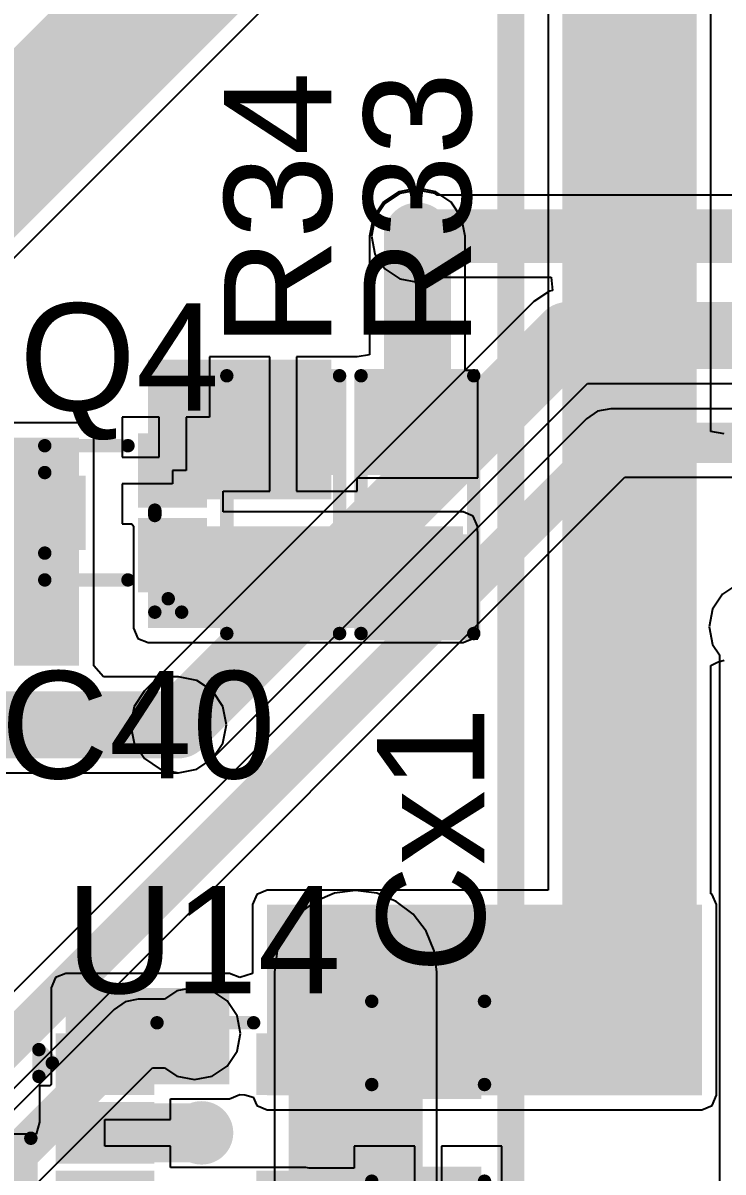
# Model space of a CAD drawing. Header units: millimetres. Extents: x -0.27 to 4.7, y -0.39 to 2.83.
# Drawn here: x 1.3601 to 1.6209, y 0.6304 to 1.0584 of the extents above; entities that cross this region are included whole.
import ezdxf

# ---------------------------------------------------------------- set-up
doc = ezdxf.new("R2010")
doc.units = ezdxf.units.MM
doc.header["$MEASUREMENT"] = 0
for name, color, linetype in [('BottomLayer', 5, 'Continuous'), ('BottomSolder', 6, 'Continuous'), ('Mechanical1', 6, 'Continuous'), ('TopLayer', 1, 'Continuous'), ('TopOverlay', 2, 'Continuous'), ('TopPaste', 8, 'Continuous'), ('TopSolder', 216, 'Continuous'), ('ViaHoleLayer', 16, 'Continuous')]:
    doc.layers.add(name, color=color, linetype=linetype)
doc.styles.add('Arial', font='', dxfattribs={"height": 0.2})
doc.styles.get('Arial').set_extended_font_data('Arial')

# ---------------------------------------------------------------- blocks, each defined once
blk = doc.blocks.new('ZIO_101954_8')
at = {"layer": 'TopOverlay', "const_width": 0.005}
blk.add_lwpolyline([(-0.719, -1.74), (-0.719, 0.057)], dxfattribs=at)
blk = doc.blocks.new('SC_70_5_16')
at = {"layer": 'TopLayer'}
for points in [[(-0.05177, 0.03307), (-0.02303, 0.03307), (-0.02303, 0.01811), (-0.05177, 0.01811)], [(0.02303, 0.03307), (0.05177, 0.03307), (0.05177, 0.01811), (0.02303, 0.01811)], [(-0.05177, 0.00748), (-0.02303, 0.00748), (-0.02303, -0.00748), (-0.05177, -0.00748)], [(-0.05177, -0.01811), (-0.02303, -0.01811), (-0.02303, -0.03307), (-0.05177, -0.03307)], [(0.02303, -0.01811), (0.05177, -0.01811), (0.05177, -0.03307), (0.02303, -0.03307)]]:
    blk.add_hatch(color=1, dxfattribs=at).paths.add_polyline_path(points)
at = {"layer": 'TopPaste'}
for points in [[(-0.05177, 0.03307), (-0.02303, 0.03307), (-0.02303, 0.01811), (-0.05177, 0.01811)], [(0.02303, 0.03307), (0.05177, 0.03307), (0.05177, 0.01811), (0.02303, 0.01811)], [(-0.05177, 0.00748), (-0.02303, 0.00748), (-0.02303, -0.00748), (-0.05177, -0.00748)], [(-0.05177, -0.01811), (-0.02303, -0.01811), (-0.02303, -0.03307), (-0.05177, -0.03307)], [(0.02303, -0.01811), (0.05177, -0.01811), (0.05177, -0.03307), (0.02303, -0.03307)]]:
    blk.add_hatch(color=8, dxfattribs=at).paths.add_polyline_path(points)
at = {"layer": 'TopSolder'}
for points in [[(-0.05577, 0.03707), (-0.01903, 0.03707), (-0.01903, 0.01411), (-0.05577, 0.01411)], [(0.01903, 0.03707), (0.05577, 0.03707), (0.05577, 0.01411), (0.01903, 0.01411)], [(-0.05577, 0.01148), (-0.01903, 0.01148), (-0.01903, -0.01148), (-0.05577, -0.01148)], [(-0.05577, -0.01411), (-0.01903, -0.01411), (-0.01903, -0.03707), (-0.05577, -0.03707)], [(0.01903, -0.01411), (0.05577, -0.01411), (0.05577, -0.03707), (0.01903, -0.03707)]]:
    blk.add_hatch(color=216, dxfattribs=at).paths.add_polyline_path(points)
at = {"layer": 'TopOverlay', "const_width": 0.005}
for points in [[(-0.018, 0.041), (0.018, 0.041)], [(-0.062, 0.021), (-0.062, 0.031)], [(-0.062, 0.031), (-0.057, 0.026)], [(-0.062, 0.021), (-0.057, 0.026)], [(-0.018, -0.041), (0.018, -0.041)]]:
    blk.add_lwpolyline(points, dxfattribs=at)
at = {"layer": 'TopOverlay', "const_width": 0.0025}
for points in [[(-0.01925, 0.041, 1), (-0.01675, 0.041, 1)], [(0.01675, 0.041, 1), (0.01925, 0.041, 1)], [(-0.06325, 0.031, 1), (-0.06075, 0.031, 1)], [(-0.06325, 0.031, 1), (-0.06075, 0.031, 1)], [(-0.05825, 0.026, 1), (-0.05575, 0.026, 1)], [(-0.05825, 0.026, 1), (-0.05575, 0.026, 1)], [(-0.06325, 0.021, 1), (-0.06075, 0.021, 1)], [(-0.06325, 0.021, 1), (-0.06075, 0.021, 1)], [(-0.01925, -0.041, 1), (-0.01675, -0.041, 1)], [(0.01675, -0.041, 1), (0.01925, -0.041, 1)]]:
    blk.add_lwpolyline(points, format="xyb", close=True, dxfattribs=at)
blk = doc.blocks.new('R___0603_18')
at = {"layer": 'TopLayer'}
for points in [[(-0.015, 0.0175), (-0.015, -0.0175), (-0.045, -0.0175), (-0.045, 0.0175)], [(0.045, 0.0175), (0.045, -0.0175), (0.015, -0.0175), (0.015, 0.0175)]]:
    blk.add_hatch(color=1, dxfattribs=at).paths.add_polyline_path(points)
at = {"layer": 'TopPaste'}
for points in [[(-0.015, 0.0175), (-0.015, -0.0175), (-0.045, -0.0175), (-0.045, 0.0175)], [(0.045, 0.0175), (0.045, -0.0175), (0.015, -0.0175), (0.015, 0.0175)]]:
    blk.add_hatch(color=8, dxfattribs=at).paths.add_polyline_path(points)
at = {"layer": 'TopSolder'}
for points in [[(-0.011, 0.0215), (-0.011, -0.0215), (-0.049, -0.0215), (-0.049, 0.0215)], [(0.049, 0.0215), (0.049, -0.0215), (0.011, -0.0215), (0.011, 0.0215)]]:
    blk.add_hatch(color=216, dxfattribs=at).paths.add_polyline_path(points)
at = {"layer": 'TopOverlay', "const_width": 0.005}
for points in [[(-0.048, 0.021), (-0.048, -0.021)], [(0.048, 0.021), (-0.048, 0.021)], [(0.048, 0.021), (0.048, -0.021)], [(0.048, -0.021), (-0.048, -0.021)]]:
    blk.add_lwpolyline(points, dxfattribs=at)
at = {"layer": 'TopOverlay', "const_width": 0.0025}
for points in [[(-0.04925, 0.021, 1), (-0.04675, 0.021, 1)], [(-0.04925, 0.021, 1), (-0.04675, 0.021, 1)], [(0.04675, 0.021, 1), (0.04925, 0.021, 1)], [(0.04675, 0.021, 1), (0.04925, 0.021, 1)], [(-0.04925, -0.021, 1), (-0.04675, -0.021, 1)], [(-0.04925, -0.021, 1), (-0.04675, -0.021, 1)], [(0.04675, -0.021, 1), (0.04925, -0.021, 1)], [(0.04675, -0.021, 1), (0.04925, -0.021, 1)]]:
    blk.add_lwpolyline(points, format="xyb", close=True, dxfattribs=at)
blk = doc.blocks.new('C___0603_24')
at = {"layer": 'TopLayer'}
for points in [[(-0.015, 0.0175), (-0.015, -0.0175), (-0.045, -0.0175), (-0.045, 0.0175)], [(0.045, 0.0175), (0.045, -0.0175), (0.015, -0.0175), (0.015, 0.0175)]]:
    blk.add_hatch(color=1, dxfattribs=at).paths.add_polyline_path(points)
at = {"layer": 'TopPaste'}
for points in [[(-0.015, 0.0175), (-0.015, -0.0175), (-0.045, -0.0175), (-0.045, 0.0175)], [(0.045, 0.0175), (0.045, -0.0175), (0.015, -0.0175), (0.015, 0.0175)]]:
    blk.add_hatch(color=8, dxfattribs=at).paths.add_polyline_path(points)
at = {"layer": 'TopSolder'}
for points in [[(-0.01264, 0.01986), (-0.01264, -0.01986), (-0.04736, -0.01986), (-0.04736, 0.01986)], [(0.04736, 0.01986), (0.04736, -0.01986), (0.01264, -0.01986), (0.01264, 0.01986)]]:
    blk.add_hatch(color=216, dxfattribs=at).paths.add_polyline_path(points)
at = {"layer": 'TopOverlay', "const_width": 0.005}
for points in [[(-0.018, 0.021), (-0.049, 0.021)], [(-0.049, -0.021), (-0.049, 0.021)], [(0.049, 0.021), (0.018, 0.021)], [(0.049, -0.021), (0.049, 0.021)], [(-0.018, -0.021), (-0.049, -0.021)], [(0.049, -0.021), (0.018, -0.021)]]:
    blk.add_lwpolyline(points, dxfattribs=at)
at = {"layer": 'TopOverlay', "const_width": 0.0025}
for points in [[(-0.05025, 0.021, 1), (-0.04775, 0.021, 1)], [(-0.05025, 0.021, 1), (-0.04775, 0.021, 1)], [(-0.01925, 0.021, 1), (-0.01675, 0.021, 1)], [(0.01675, 0.021, 1), (0.01925, 0.021, 1)], [(0.04775, 0.021, 1), (0.05025, 0.021, 1)], [(0.04775, 0.021, 1), (0.05025, 0.021, 1)], [(-0.05025, -0.021, 1), (-0.04775, -0.021, 1)], [(-0.05025, -0.021, 1), (-0.04775, -0.021, 1)], [(-0.01925, -0.021, 1), (-0.01675, -0.021, 1)], [(0.01675, -0.021, 1), (0.01925, -0.021, 1)], [(0.04775, -0.021, 1), (0.05025, -0.021, 1)], [(0.04775, -0.021, 1), (0.05025, -0.021, 1)]]:
    blk.add_lwpolyline(points, format="xyb", close=True, dxfattribs=at)
blk = doc.blocks.new('R___0603_73')
at = {"layer": 'TopLayer'}
for points in [[(-0.015, 0.0175), (-0.015, -0.0175), (-0.045, -0.0175), (-0.045, 0.0175)], [(0.045, 0.0175), (0.045, -0.0175), (0.015, -0.0175), (0.015, 0.0175)]]:
    blk.add_hatch(color=1, dxfattribs=at).paths.add_polyline_path(points)
at = {"layer": 'TopPaste'}
for points in [[(-0.015, 0.0175), (-0.015, -0.0175), (-0.045, -0.0175), (-0.045, 0.0175)], [(0.045, 0.0175), (0.045, -0.0175), (0.015, -0.0175), (0.015, 0.0175)]]:
    blk.add_hatch(color=8, dxfattribs=at).paths.add_polyline_path(points)
at = {"layer": 'TopSolder'}
for points in [[(-0.011, 0.0215), (-0.011, -0.0215), (-0.049, -0.0215), (-0.049, 0.0215)], [(0.049, 0.0215), (0.049, -0.0215), (0.011, -0.0215), (0.011, 0.0215)]]:
    blk.add_hatch(color=216, dxfattribs=at).paths.add_polyline_path(points)
at = {"layer": 'TopOverlay', "const_width": 0.005}
for points in [[(-0.048, 0.021), (0.048, 0.021)], [(-0.048, 0.021), (-0.048, -0.021)], [(0.048, 0.021), (0.048, -0.021)], [(-0.048, -0.021), (0.048, -0.021)]]:
    blk.add_lwpolyline(points, dxfattribs=at)
at = {"layer": 'TopOverlay', "const_width": 0.0025}
for points in [[(-0.04925, 0.021, 1), (-0.04675, 0.021, 1)], [(-0.04925, 0.021, 1), (-0.04675, 0.021, 1)], [(0.04675, 0.021, 1), (0.04925, 0.021, 1)], [(0.04675, 0.021, 1), (0.04925, 0.021, 1)], [(-0.04925, -0.021, 1), (-0.04675, -0.021, 1)], [(-0.04925, -0.021, 1), (-0.04675, -0.021, 1)], [(0.04675, -0.021, 1), (0.04925, -0.021, 1)], [(0.04675, -0.021, 1), (0.04925, -0.021, 1)]]:
    blk.add_lwpolyline(points, format="xyb", close=True, dxfattribs=at)
blk = doc.blocks.new('R___0603_74')
at = {"layer": 'TopLayer'}
for points in [[(-0.015, 0.0175), (-0.015, -0.0175), (-0.045, -0.0175), (-0.045, 0.0175)], [(0.045, 0.0175), (0.045, -0.0175), (0.015, -0.0175), (0.015, 0.0175)]]:
    blk.add_hatch(color=1, dxfattribs=at).paths.add_polyline_path(points)
at = {"layer": 'TopPaste'}
for points in [[(-0.015, 0.0175), (-0.015, -0.0175), (-0.045, -0.0175), (-0.045, 0.0175)], [(0.045, 0.0175), (0.045, -0.0175), (0.015, -0.0175), (0.015, 0.0175)]]:
    blk.add_hatch(color=8, dxfattribs=at).paths.add_polyline_path(points)
at = {"layer": 'TopSolder'}
for points in [[(-0.011, 0.0215), (-0.011, -0.0215), (-0.049, -0.0215), (-0.049, 0.0215)], [(0.049, 0.0215), (0.049, -0.0215), (0.011, -0.0215), (0.011, 0.0215)]]:
    blk.add_hatch(color=216, dxfattribs=at).paths.add_polyline_path(points)
at = {"layer": 'TopOverlay', "const_width": 0.005}
for points in [[(-0.048, 0.021), (0.048, 0.021)], [(-0.048, 0.021), (-0.048, -0.021)], [(0.048, 0.021), (0.048, -0.021)], [(-0.048, -0.021), (0.048, -0.021)]]:
    blk.add_lwpolyline(points, dxfattribs=at)
at = {"layer": 'TopOverlay', "const_width": 0.0025}
for points in [[(-0.04925, 0.021, 1), (-0.04675, 0.021, 1)], [(-0.04925, 0.021, 1), (-0.04675, 0.021, 1)], [(0.04675, 0.021, 1), (0.04925, 0.021, 1)], [(0.04675, 0.021, 1), (0.04925, 0.021, 1)], [(-0.04925, -0.021, 1), (-0.04675, -0.021, 1)], [(-0.04925, -0.021, 1), (-0.04675, -0.021, 1)], [(0.04675, -0.021, 1), (0.04925, -0.021, 1)], [(0.04675, -0.021, 1), (0.04925, -0.021, 1)]]:
    blk.add_lwpolyline(points, format="xyb", close=True, dxfattribs=at)
blk = doc.blocks.new('SOT_723_102')
at = {"layer": 'TopLayer'}
for points in [[(-0.00984, 0.0315), (0.00984, 0.0315), (0.00984, 0.01378), (-0.00984, 0.01378)], [(-0.02559, -0.01378), (-0.00591, -0.01378), (-0.00591, -0.0315), (-0.02559, -0.0315)], [(0.00591, -0.01378), (0.02559, -0.01378), (0.02559, -0.0315), (0.00591, -0.0315)]]:
    blk.add_hatch(color=1, dxfattribs=at).paths.add_polyline_path(points)
at = {"layer": 'TopPaste'}
for points in [[(-0.00984, 0.0315), (0.00984, 0.0315), (0.00984, 0.01378), (-0.00984, 0.01378)], [(-0.02559, -0.01378), (-0.00591, -0.01378), (-0.00591, -0.0315), (-0.02559, -0.0315)], [(0.00591, -0.01378), (0.02559, -0.01378), (0.02559, -0.0315), (0.00591, -0.0315)]]:
    blk.add_hatch(color=8, dxfattribs=at).paths.add_polyline_path(points)
at = {"layer": 'TopSolder'}
for points in [[(-0.01384, 0.0355), (0.01384, 0.0355), (0.01384, 0.00978), (-0.01384, 0.00978)], [(-0.02959, -0.00978), (-0.00191, -0.00978), (-0.00191, -0.0355), (-0.02959, -0.0355)], [(0.00191, -0.00978), (0.02959, -0.00978), (0.02959, -0.0355), (0.00191, -0.0355)]]:
    blk.add_hatch(color=216, dxfattribs=at).paths.add_polyline_path(points)
at = {"layer": 'TopOverlay', "const_width": 0.005}
for points in [[(-0.025, 0.025), (-0.015, 0.025)], [(-0.025, 0.025), (-0.025, -0.006)], [(-0.025, 0.025), (-0.015, 0.025)], [(-0.025, 0.025), (-0.025, -0.006)], [(0.015, 0.025), (0.025, 0.025)], [(0.025, 0.025), (0.025, -0.006)], [(-0.037, -0.016), (-0.032, -0.021)], [(-0.037, -0.016), (-0.037, -0.026)], [(-0.001, -0.016), (0.001, -0.016)], [(-0.032, -0.021), (-0.037, -0.026)]]:
    blk.add_lwpolyline(points, dxfattribs=at)
at = {"layer": 'TopOverlay', "const_width": 0.0025}
for points in [[(-0.02625, 0.025, 1), (-0.02375, 0.025, 1)], [(-0.02625, 0.025, 1), (-0.02375, 0.025, 1)], [(-0.02625, 0.025, 1), (-0.02375, 0.025, 1)], [(-0.02625, 0.025, 1), (-0.02375, 0.025, 1)], [(-0.01625, 0.025, 1), (-0.01375, 0.025, 1)], [(-0.01625, 0.025, 1), (-0.01375, 0.025, 1)], [(0.01375, 0.025, 1), (0.01625, 0.025, 1)], [(0.02375, 0.025, 1), (0.02625, 0.025, 1)], [(0.02375, 0.025, 1), (0.02625, 0.025, 1)], [(-0.02625, -0.006, 1), (-0.02375, -0.006, 1)], [(-0.02625, -0.006, 1), (-0.02375, -0.006, 1)], [(0.02375, -0.006, 1), (0.02625, -0.006, 1)], [(-0.03825, -0.016, 1), (-0.03575, -0.016, 1)], [(-0.03825, -0.016, 1), (-0.03575, -0.016, 1)], [(-0.00225, -0.016, 1), (0.00025, -0.016, 1)], [(-0.00025, -0.016, 1), (0.00225, -0.016, 1)], [(-0.03325, -0.021, 1), (-0.03075, -0.021, 1)], [(-0.03325, -0.021, 1), (-0.03075, -0.021, 1)], [(-0.03825, -0.026, 1), (-0.03575, -0.026, 1)], [(-0.03825, -0.026, 1), (-0.03575, -0.026, 1)]]:
    blk.add_lwpolyline(points, format="xyb", close=True, dxfattribs=at)

msp = doc.modelspace()

# ---------------------------------------------------------------- hatches: boundary and pattern name
at = {"layer": 'BottomLayer'}
h = msp.add_hatch(color=5, dxfattribs=at)
edge = h.paths.add_edge_path()
edge.add_arc((1.507, 0.979), 0.01181, 0, 360)
h = msp.add_hatch(color=5, dxfattribs=at)
edge = h.paths.add_edge_path()
edge.add_arc((1.42, 0.919), 0.01181, 0, 360)
h = msp.add_hatch(color=5, dxfattribs=at)
edge = h.paths.add_edge_path()
edge.add_arc((1.418, 0.797), 0.01181, 0, 360)
h = msp.add_hatch(color=5, dxfattribs=at)
edge = h.paths.add_edge_path()
edge.add_arc((1.484, 0.705), 0.01181, 0, 360)
h = msp.add_hatch(color=5, dxfattribs=at)
edge = h.paths.add_edge_path()
edge.add_arc((1.424, 0.682), 0.01181, 0, 360)
h = msp.add_hatch(color=5, dxfattribs=at)
edge = h.paths.add_edge_path()
edge.add_arc((1.4266, 0.645), 0.01181, 0, 360)
at = {"layer": 'BottomSolder'}
h = msp.add_hatch(color=6, dxfattribs=at)
edge = h.paths.add_edge_path()
edge.add_arc((1.507, 0.979), 0.00591, 0, 360)
h = msp.add_hatch(color=6, dxfattribs=at)
edge = h.paths.add_edge_path()
edge.add_arc((1.42, 0.919), 0.00591, 0, 360)
h = msp.add_hatch(color=6, dxfattribs=at)
edge = h.paths.add_edge_path()
edge.add_arc((1.418, 0.797), 0.00591, 0, 360)
h = msp.add_hatch(color=6, dxfattribs=at)
edge = h.paths.add_edge_path()
edge.add_arc((1.484, 0.705), 0.00591, 0, 360)
h = msp.add_hatch(color=6, dxfattribs=at)
edge = h.paths.add_edge_path()
edge.add_arc((1.424, 0.682), 0.00591, 0, 360)
h = msp.add_hatch(color=6, dxfattribs=at)
edge = h.paths.add_edge_path()
edge.add_arc((1.4266, 0.645), 0.00591, 0, 360)
at = {"layer": 'TopLayer'}
h = msp.add_hatch(color=1, dxfattribs=at)
edge = h.paths.add_edge_path()
edge.add_arc((1.507, 0.979), 0.01181, 0, 360)
for points in [[(1.40669, 0.88098), (1.475, 0.88098), (1.475, 0.933), (1.40669, 0.933)], [(1.312, 0.819), (1.381, 0.819), (1.381, 0.904), (1.312, 0.904)], [(1.40669, 0.833), (1.524, 0.833), (1.524, 0.87092), (1.40669, 0.87092)], [(1.613, 0.73), (1.451, 0.73), (1.451, 0.659), (1.613, 0.659)], [(1.376, 0.66307), (1.437, 0.66307), (1.437, 0.699), (1.376, 0.699)]]:
    msp.add_hatch(color=1, dxfattribs=at).paths.add_polyline_path(points)
h = msp.add_hatch(color=1, dxfattribs=at)
edge = h.paths.add_edge_path()
edge.add_arc((1.42, 0.919), 0.01181, 0, 360)
h = msp.add_hatch(color=1, dxfattribs=at)
edge = h.paths.add_edge_path()
edge.add_arc((1.418, 0.797), 0.01181, 0, 360)
h = msp.add_hatch(color=1, dxfattribs=at)
edge = h.paths.add_edge_path()
edge.add_arc((1.484, 0.705), 0.01181, 0, 360)
h = msp.add_hatch(color=1, dxfattribs=at)
edge = h.paths.add_edge_path()
edge.add_arc((1.424, 0.682), 0.01181, 0, 360)
h = msp.add_hatch(color=1, dxfattribs=at)
edge = h.paths.add_edge_path()
edge.add_arc((1.4266, 0.645), 0.01181, 0, 360)
at = {"layer": 'TopSolder'}
h = msp.add_hatch(color=216, dxfattribs=at)
edge = h.paths.add_edge_path()
edge.add_arc((1.507, 0.979), 0.00591, 0, 360)
h = msp.add_hatch(color=216, dxfattribs=at)
edge = h.paths.add_edge_path()
edge.add_arc((1.42, 0.919), 0.00591, 0, 360)
h = msp.add_hatch(color=216, dxfattribs=at)
edge = h.paths.add_edge_path()
edge.add_arc((1.418, 0.797), 0.00591, 0, 360)
h = msp.add_hatch(color=216, dxfattribs=at)
edge = h.paths.add_edge_path()
edge.add_arc((1.484, 0.705), 0.00591, 0, 360)
h = msp.add_hatch(color=216, dxfattribs=at)
edge = h.paths.add_edge_path()
edge.add_arc((1.424, 0.682), 0.00591, 0, 360)
h = msp.add_hatch(color=216, dxfattribs=at)
edge = h.paths.add_edge_path()
edge.add_arc((1.4266, 0.645), 0.00591, 0, 360)
at = {"layer": 'ViaHoleLayer'}
h = msp.add_hatch(color=16, dxfattribs=at)
edge = h.paths.add_edge_path()
edge.add_arc((1.507, 0.979), 0.00591, 0, 360)
h = msp.add_hatch(color=16, dxfattribs=at)
edge = h.paths.add_edge_path()
edge.add_arc((1.42, 0.919), 0.00591, 0, 360)
h = msp.add_hatch(color=16, dxfattribs=at)
edge = h.paths.add_edge_path()
edge.add_arc((1.418, 0.797), 0.00591, 0, 360)
h = msp.add_hatch(color=16, dxfattribs=at)
edge = h.paths.add_edge_path()
edge.add_arc((1.484, 0.705), 0.00591, 0, 360)
h = msp.add_hatch(color=16, dxfattribs=at)
edge = h.paths.add_edge_path()
edge.add_arc((1.424, 0.682), 0.00591, 0, 360)
h = msp.add_hatch(color=16, dxfattribs=at)
edge = h.paths.add_edge_path()
edge.add_arc((1.4266, 0.645), 0.00591, 0, 360)

# ---------------------------------------------------------------- linework, layer by layer
at = {"layer": 'BottomLayer'}
for p, q in [((1.33326, 0.94747), (1.6074, 1.2216)), ((1.50044, 0.99484), (1.49488, 0.99112)), ((1.507, 0.99614), (1.50044, 0.99484)), ((1.51356, 0.99484), (1.507, 0.99614)), ((1.51437, 0.99429), (1.51356, 0.99484)), ((1.69058, 0.99429), (1.51437, 0.99429)), ((1.49488, 0.99112), (1.49116, 0.98556)), ((1.49116, 0.98556), (1.48986, 0.979)), ((1.48986, 0.979), (1.49116, 0.97244)), ((1.49116, 0.97244), (1.49488, 0.96688)), ((1.49488, 0.96688), (1.50044, 0.96316)), ((1.50044, 0.96316), (1.507, 0.96186)), ((1.507, 0.96186), (1.51356, 0.96316)), ((1.51356, 0.96316), (1.51437, 0.96371)), ((1.51437, 0.96371), (1.55679, 0.96371)), ((1.55679, 0.96371), (1.55729, 0.95871)), ((1.55038, 0.95462), (1.40538, 0.80962)), ((1.55617, 0.95848), (1.55038, 0.95462)), ((1.55038, 0.95462), (1.55038, 0.95462)), ((1.55729, 0.95871), (1.55617, 0.95848)), ((1.43062, 0.78438), (1.57039, 0.92416)), ((1.57039, 0.92416), (1.70306, 0.92416)), ((1.57412, 0.91377), (1.56999, 0.91101)), ((1.579, 0.91474), (1.57412, 0.91377)), ((1.70072, 0.91474), (1.579, 0.91474)), ((1.56999, 0.91101), (1.3379, 0.67892)), ((1.20682, 0.5118), (1.58428, 0.88926)), ((1.58428, 0.88926), (1.706, 0.88926)), ((1.62626, 0.84934), (1.6207, 0.84563)), ((1.6207, 0.84563), (1.61699, 0.84007)), ((1.61699, 0.84007), (1.61568, 0.83351)), ((1.61568, 0.83351), (1.61699, 0.82695)), ((1.61699, 0.82695), (1.61957, 0.82309)), ((1.61957, 0.82309), (1.61957, 0.41931)), ((1.40538, 0.80962), (1.40152, 0.80383)), ((1.40152, 0.80383), (1.40016, 0.797)), ((1.40016, 0.797), (1.40152, 0.79017)), ((1.40152, 0.79017), (1.40538, 0.78438)), ((1.40538, 0.78438), (1.41117, 0.78052)), ((1.42483, 0.78052), (1.43062, 0.78438)), ((1.41117, 0.78052), (1.418, 0.77916)), ((1.418, 0.77916), (1.42483, 0.78052)), ((1.47617, 0.73423), (1.46887, 0.7312)), ((1.484, 0.73526), (1.47617, 0.73423)), ((1.49183, 0.73423), (1.484, 0.73526)), ((1.49913, 0.7312), (1.49183, 0.73423)), ((1.46887, 0.7312), (1.4626, 0.7264)), ((1.5054, 0.7264), (1.49913, 0.7312)), ((1.4626, 0.7264), (1.45779, 0.72013)), ((1.51021, 0.72013), (1.5054, 0.7264)), ((1.45779, 0.72013), (1.45477, 0.71283)), ((1.51323, 0.71283), (1.51021, 0.72013)), ((1.45477, 0.71283), (1.45374, 0.705)), ((1.51426, 0.705), (1.51323, 0.71283)), ((1.45374, 0.705), (1.45374, 0.479)), ((1.51426, 0.479), (1.51426, 0.705)), ((1.41744, 0.69784), (1.41282, 0.69474)), ((1.424, 0.69914), (1.41744, 0.69784)), ((1.43056, 0.69784), (1.424, 0.69914)), ((1.43612, 0.69412), (1.43056, 0.69784)), ((1.39812, 0.69377), (1.39399, 0.69101)), ((1.403, 0.69474), (1.39812, 0.69377)), ((1.41282, 0.69474), (1.403, 0.69474)), ((1.43984, 0.68856), (1.43612, 0.69412)), ((1.39399, 0.69101), (1.21225, 0.50928)), ((1.44114, 0.682), (1.43984, 0.68856)), ((1.43984, 0.67544), (1.44114, 0.682)), ((1.43612, 0.66988), (1.43984, 0.67544)), ((1.20292, 0.4639), (1.40828, 0.66926)), ((1.40828, 0.66926), (1.41282, 0.66926)), ((1.41282, 0.66926), (1.41744, 0.66616)), ((1.43056, 0.66616), (1.43612, 0.66988)), ((1.41744, 0.66616), (1.424, 0.66486)), ((1.424, 0.66486), (1.43056, 0.66616))]:
    msp.add_line(p, q, dxfattribs=at)
for points, const_width in [([(1.303, 0.96), (1.586, 1.243)], 0.05), ([(1.507, 0.979), (1.69691, 0.979)], 0.02), ([(1.418, 0.797), (1.563, 0.942)], 0.025), ([(1.563, 0.942), (1.705, 0.942)], 0.025), ([(1.187, 0.51), (1.579, 0.902)], 0.015), ([(1.579, 0.902), (1.706, 0.902)], 0.015), ([(1.484, 0.479), (1.484, 0.705)], 0.05), ([(1.186, 0.465), (1.403, 0.682)], 0.015), ([(1.403, 0.682), (1.424, 0.682)], 0.015)]:
    msp.add_lwpolyline(points, dxfattribs=dict(at, const_width=const_width))
for points, const_width in [([(1.502, 0.979, 1), (1.512, 0.979, 1)], 0.01), ([(1.55675, 0.942, 1), (1.56925, 0.942, 1)], 0.0125), ([(1.55675, 0.942, 1), (1.56925, 0.942, 1)], 0.0125), ([(1.57525, 0.902, 1), (1.58275, 0.902, 1)], 0.0075), ([(1.57525, 0.902, 1), (1.58275, 0.902, 1)], 0.0075), ([(1.41175, 0.797, 1), (1.42425, 0.797, 1)], 0.0125), ([(1.4715, 0.705, 1), (1.4965, 0.705, 1)], 0.025), ([(1.39925, 0.682, 1), (1.40675, 0.682, 1)], 0.0075), ([(1.39925, 0.682, 1), (1.40675, 0.682, 1)], 0.0075), ([(1.42025, 0.682, 1), (1.42775, 0.682, 1)], 0.0075)]:
    msp.add_lwpolyline(points, format="xyb", close=True, dxfattribs=dict(at, const_width=const_width))
at = {"layer": 'Mechanical1', "const_width": 0.01}
msp.add_lwpolyline([(1.54182, 0.37295), (1.54182, 1.27145)], dxfattribs=at)
at = {"layer": 'TopLayer'}
for p, q in [((1.55574, 1.243), (1.55574, 0.73541)), ((1.61626, 0.90627), (1.61626, 1.243)), ((1.50017, 0.99548), (1.49438, 0.99162)), ((1.507, 0.99684), (1.50017, 0.99548)), ((1.51383, 0.99548), (1.507, 0.99684)), ((1.51962, 0.99162), (1.51383, 0.99548)), ((1.49438, 0.99162), (1.49052, 0.98583)), ((1.52348, 0.98583), (1.51962, 0.99162)), ((1.49052, 0.98583), (1.48916, 0.979)), ((1.52484, 0.979), (1.52348, 0.98583)), ((1.48916, 0.979), (1.48916, 0.93483)), ((1.52484, 0.929), (1.52484, 0.979)), ((1.452, 0.934), (1.4295, 0.934)), ((1.4295, 0.934), (1.4295, 0.91154)), ((1.452, 0.909), (1.452, 0.934)), ((1.4845, 0.934), (1.462, 0.934)), ((1.462, 0.934), (1.462, 0.909)), ((1.48916, 0.93483), (1.4845, 0.934)), ((1.4845, 0.934), (1.4845, 0.934)), ((1.5295, 0.929), (1.52484, 0.929)), ((1.5295, 0.889), (1.5295, 0.929)), ((1.381, 0.90941), (1.34234, 0.90941)), ((1.38483, 0.90783), (1.381, 0.90941)), ((1.38641, 0.904), (1.38483, 0.90783)), ((1.41082, 0.91154), (1.39696, 0.91154)), ((1.39696, 0.91154), (1.39696, 0.8967)), ((1.41082, 0.8967), (1.41082, 0.91154)), ((1.4295, 0.91154), (1.42082, 0.91154)), ((1.42082, 0.91154), (1.42082, 0.8917)), ((1.452, 0.884), (1.452, 0.909)), ((1.462, 0.909), (1.462, 0.884)), ((1.38641, 0.819), (1.38641, 0.904)), ((1.62126, 0.90532), (1.61626, 0.90627)), ((1.39696, 0.8967), (1.41082, 0.8967)), ((1.42082, 0.8917), (1.41582, 0.8917)), ((1.41582, 0.8917), (1.41582, 0.8867)), ((1.41582, 0.8867), (1.39696, 0.8867)), ((1.39696, 0.8867), (1.39696, 0.87185)), ((1.4845, 0.884), (1.4845, 0.889)), ((1.4845, 0.889), (1.5295, 0.889)), ((1.43467, 0.87633), (1.43467, 0.884)), ((1.43467, 0.884), (1.452, 0.884)), ((1.462, 0.884), (1.4845, 0.884)), ((1.524, 0.87633), (1.43467, 0.87633)), ((1.52783, 0.87475), (1.524, 0.87633)), ((1.52941, 0.87092), (1.52783, 0.87475)), ((1.39696, 0.87185), (1.40065, 0.87185)), ((1.40065, 0.87185), (1.40127, 0.87092)), ((1.40127, 0.87092), (1.40127, 0.833)), ((1.52941, 0.869), (1.52941, 0.87092)), ((1.5295, 0.869), (1.52941, 0.869)), ((1.5295, 0.829), (1.5295, 0.869)), ((1.40127, 0.833), (1.40286, 0.82917)), ((1.40286, 0.82917), (1.40669, 0.82759)), ((1.40669, 0.82759), (1.524, 0.82759)), ((1.524, 0.82759), (1.52741, 0.829)), ((1.52741, 0.829), (1.5295, 0.829)), ((1.3901, 0.81484), (1.38641, 0.819)), ((1.61626, 0.81904), (1.61879, 0.82038)), ((1.61626, 0.73406), (1.61626, 0.81904)), ((1.61879, 0.82038), (1.62126, 0.82102)), ((1.418, 0.81484), (1.3901, 0.81484)), ((1.42483, 0.81348), (1.418, 0.81484)), ((1.43062, 0.80962), (1.42483, 0.81348)), ((1.43448, 0.80383), (1.43062, 0.80962)), ((1.43584, 0.797), (1.43448, 0.80383)), ((1.43448, 0.79017), (1.43584, 0.797)), ((1.43062, 0.78438), (1.43448, 0.79017)), ((1.42483, 0.78052), (1.43062, 0.78438)), ((1.336, 0.77916), (1.418, 0.77916)), ((1.418, 0.77916), (1.42483, 0.78052)), ((1.44717, 0.73383), (1.44559, 0.73)), ((1.451, 0.73541), (1.44717, 0.73383)), ((1.55574, 0.73541), (1.451, 0.73541)), ((1.61683, 0.73383), (1.61626, 0.73406)), ((1.61841, 0.73), (1.61683, 0.73383)), ((1.44559, 0.73), (1.44559, 0.7044)), ((1.61841, 0.659), (1.61841, 0.73)), ((1.37217, 0.70283), (1.37059, 0.699)), ((1.376, 0.70441), (1.37217, 0.70283)), ((1.437, 0.70441), (1.376, 0.70441)), ((1.44083, 0.70283), (1.437, 0.70441)), ((1.44559, 0.7044), (1.44083, 0.70283)), ((1.37059, 0.699), (1.37059, 0.66307)), ((1.37019, 0.66248), (1.36623, 0.66248)), ((1.36623, 0.66248), (1.36623, 0.64899)), ((1.37059, 0.66307), (1.37019, 0.66248)), ((1.437, 0.65766), (1.44083, 0.65924)), ((1.44083, 0.65924), (1.44268, 0.65915)), ((1.44268, 0.65915), (1.44586, 0.65834)), ((1.41497, 0.65), (1.41497, 0.65766)), ((1.41497, 0.65766), (1.437, 0.65766)), ((1.44586, 0.65834), (1.44717, 0.65517)), ((1.44717, 0.65517), (1.451, 0.65359)), ((1.613, 0.65359), (1.61683, 0.65517)), ((1.61683, 0.65517), (1.61841, 0.659)), ((1.451, 0.65359), (1.613, 0.65359)), ((1.36623, 0.64899), (1.365, 0.6445)), ((1.3906, 0.64), (1.3906, 0.65)), ((1.3906, 0.65), (1.41497, 0.65)), ((1.365, 0.6445), (1.33221, 0.6445)), ((1.41497, 0.64), (1.3906, 0.64)), ((1.41497, 0.63215), (1.41497, 0.64)), ((1.506, 0.64), (1.4835, 0.64)), ((1.4835, 0.64), (1.4835, 0.63189)), ((1.506, 0.615), (1.506, 0.64)), ((1.5385, 0.64), (1.516, 0.64)), ((1.516, 0.64), (1.516, 0.62)), ((1.5385, 0.62), (1.5385, 0.64)), ((1.4654, 0.63215), (1.41497, 0.63215)), ((1.46673, 0.63189), (1.4654, 0.63215)), ((1.4835, 0.63189), (1.46673, 0.63189))]:
    msp.add_line(p, q, dxfattribs=at)
for points, const_width in [([(1.586, 0.72043), (1.586, 1.243)], 0.05), ([(1.507, 0.909), (1.507, 0.979)], 0.025), ([(1.457, 0.849), (1.507, 0.849)], 0.025), ([(1.23, 0.797), (1.418, 0.797)], 0.025), ([(1.3906, 0.645), (1.4266, 0.645)], 0.022)]:
    msp.add_lwpolyline(points, dxfattribs=dict(at, const_width=const_width))
for points, const_width in [([(1.50075, 0.979, 1), (1.51325, 0.979, 1)], 0.0125), ([(1.50075, 0.909, 1), (1.51325, 0.909, 1)], 0.0125), ([(1.45075, 0.849, 1), (1.46325, 0.849, 1)], 0.0125), ([(1.50075, 0.849, 1), (1.51325, 0.849, 1)], 0.0125), ([(1.41175, 0.797, 1), (1.42425, 0.797, 1)], 0.0125), ([(1.5735, 0.72043, 1), (1.5985, 0.72043, 1)], 0.025), ([(1.3851, 0.645, 1), (1.3961, 0.645, 1)], 0.011), ([(1.4211, 0.645, 1), (1.4321, 0.645, 1)], 0.011)]:
    msp.add_lwpolyline(points, format="xyb", close=True, dxfattribs=dict(at, const_width=const_width))

# ---------------------------------------------------------------- block references
for name, p in [('ZIO_101954_8', (2.263, 2.113)), ('SC_70_5_16', (1.428, 0.645))]:
    msp.add_blockref(name, p)
for name, p, rotation in [('R___0603_73', (1.457, 0.879), 90), ('R___0603_74', (1.507, 0.879), 90), ('SOT_723_102', (1.39318, 0.87595), 90), ('C___0603_24', (1.511, 0.645), 270), ('R___0603_18', (1.315, 0.622), 180)]:
    msp.add_blockref(name, p, dxfattribs=dict(rotation=rotation))

# ---------------------------------------------------------------- texts
at = {"layer": 'TopOverlay', "style": 'Arial'}
for s, p in [('R34', (1.47499, 0.93768)), ('R33', (1.52699, 0.93768)), ('Cx1', (1.53199, 0.70435))]:
    msp.add_text(s, height=0.04, rotation=90, dxfattribs=at).set_placement(p)
for s, p in [('Q4', (1.35868, 0.91401)), ('C40', (1.35168, 0.77701)), ('U14', (1.37602, 0.69701))]:
    msp.add_text(s, height=0.04, dxfattribs=at).set_placement(p)

doc.saveas('drawing.dxf')
